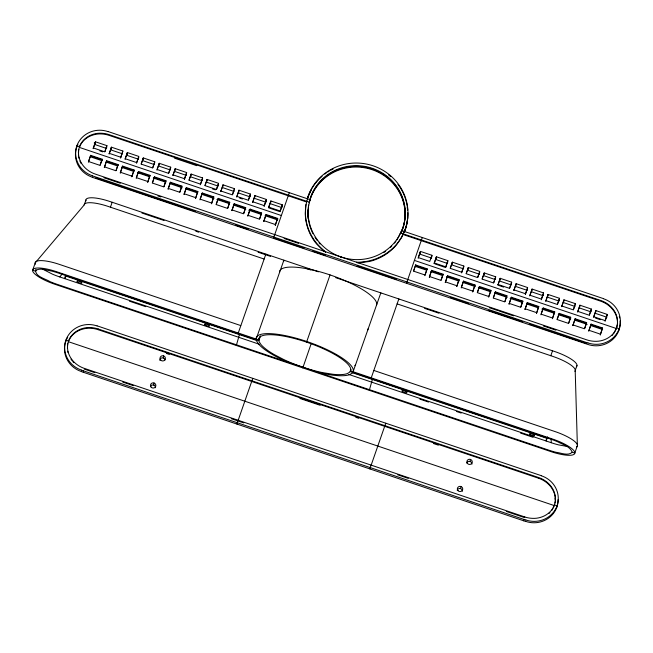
<?xml version="1.0" encoding="UTF-8"?>
<svg xmlns="http://www.w3.org/2000/svg" width="653" height="653" viewBox="0 0 653 653"><rect width="100%" height="100%" fill="white"/><g stroke="black" fill="none" stroke-linecap="round" stroke-linejoin="round"><path stroke-width="0.98" d="M67.422 348.457L67.626 345.013M67.52 346.384C67.226 353.763 71.463 360.758 77.421 364.888A26.487 25.573 8.3 0 0 84.368 368.398L524.726 516.931A26.487 25.573 8.3 0 0 532.407 518.351C541.517 518.874 551.328 513.846 554.405 504.891L556.968 505.757L556.764 507.152M555.328 500.231C555.621 492.844 551.393 485.848 545.435 481.718A26.487 25.573 8.3 0 0 538.488 478.208L98.121 329.675A26.487 25.573 8.3 0 0 90.441 328.255C81.331 327.733 71.528 332.769 68.443 341.715L554.307 505.593L555.115 502.255M617.444 323.17C618.179 315.562 613.763 308.216 607.649 303.963A26.487 25.573 8.3 0 0 600.703 300.453L400.656 232.982L400.558 233.676M308.085 209.817L307.996 213.915A48.632 46.959 8.3 0 0 308.918 222.061M78.393 152.769L78.801 149.349M78.597 150.704L78.491 155.536M555.221 501.602C556.503 493.57 552.063 485.514 545.533 481.024A26.487 25.573 8.3 0 0 538.586 477.514L98.228 328.981A26.487 25.573 8.3 0 0 90.547 327.561C80.295 326.867 69.177 333.626 67.732 344.351M617.338 324.541L617.542 322.476M308.543 205.744L307.889 214.608A48.632 46.959 8.3 0 0 308.175 218.706M76.752 147.243L76.956 145.848L79.511 146.713L79.413 147.407L281.427 215.547M88.4 162.197L90.669 155.341L102.154 159.218L100.227 165.111M90.898 155.504L90.694 156.891L102.26 160.793M104.937 151.7L106.921 145.66L95.436 141.791L93.167 148.647L95.33 142.485M65.782 341.552L65.986 340.156L68.541 341.021L68.443 341.715M106.717 147.056L106.512 148.451L95.028 144.574L95.436 141.791M106.619 160.72L104.349 167.576L106.619 160.72L118.103 164.589L116.169 170.49M122.87 151.039L120.601 157.895L122.87 151.039L111.377 147.17L109.116 154.026L111.279 147.864M111.377 147.17L110.977 149.953L122.462 153.83M83.298 372.259L83.494 370.871M122.56 166.099L120.291 172.955L122.56 166.099L134.053 169.968L133.081 173.135M98.121 329.675L98.228 328.981M127.327 152.549L125.164 158.703L136.648 162.581L138.811 156.418L127.327 152.549L126.919 155.332L138.412 159.201L138.714 157.12L137.701 159.993M134.053 169.968L131.784 176.824L132.796 173.951M136.24 178.334L138.509 171.478L149.994 175.347L147.725 182.203L149.994 175.347M143.276 157.92L142.868 160.711L154.353 164.58L154.761 161.797L143.276 157.92L141.105 164.083L152.598 167.96L154.761 161.797M152.524 182.75L154.459 176.857L165.944 180.726L163.985 186.709M170.4 169.266L170.711 167.176L159.226 163.299L158.818 166.091L170.302 169.96M170.4 182.236L168.139 189.092L170.4 182.236L181.893 186.105L179.934 192.088M186.652 172.555L184.391 179.412L186.652 172.555L175.167 168.678L172.898 175.535L175.069 169.38M175.167 168.678L174.759 171.47L186.252 175.339L186.456 173.951M153.741 385.082L154.043 382.993M186.35 187.615L184.081 194.472L186.35 187.615L197.835 191.484L195.573 198.341L197.835 191.484M163.266 357.975L163.577 355.885M202.299 180.024L202.601 177.934L191.117 174.057L190.709 176.849L202.193 180.718M202.601 177.934L200.332 184.791L202.503 178.628M200.03 199.851L202.299 192.994L213.784 196.863L211.515 203.72L213.784 196.863M207.066 179.436L204.895 185.599L216.388 189.476L218.551 183.313L207.066 179.436L206.658 182.228L218.143 186.097L218.445 184.007L216.592 189.288M216.314 204.267L218.249 198.373L229.734 202.242L227.775 208.217M232.541 194.667L234.5 188.693L223.008 184.815L220.747 191.672L222.91 185.517M223.008 184.815L222.608 187.607L234.092 191.476M234.19 203.752L231.921 210.609L234.19 203.752L245.683 207.621L243.724 213.596M250.14 196.161L250.442 194.072L238.957 190.194L236.688 197.051L238.859 190.896M238.957 190.194L238.549 192.986L250.042 196.855M250.14 209.131L247.871 215.988L250.14 209.131L261.624 213L259.698 218.902M254.907 195.573L254.499 198.365L265.983 202.234L266.391 199.451L254.907 195.573L252.638 202.43L254.801 196.275M236.313 345.494L239.422 334.614M238.035 333.65L265.869 254.107M266.391 199.451L264.122 206.307L266.293 200.144M266.089 214.502L263.82 221.359L266.089 214.502L277.574 218.38L275.305 225.236L277.574 218.38M236.99 424.099L238.059 420.246L237.953 420.94L231.252 418.679M282.031 206.919L282.341 204.83L270.856 200.953L270.448 203.744L281.933 207.613M273.534 238.418L274.603 234.566M277.803 218.543L277.598 219.93L265.077 215.71M306.665 201.279L306.559 201.973L109.1 135.375A26.487 25.573 8.3 0 0 101.411 133.947C92.302 133.432 82.498 138.46 79.413 147.407M309.138 202.846L309.244 202.144L109.198 134.673A26.487 25.573 8.3 0 0 101.517 133.253C91.265 132.567 80.148 139.318 78.703 150.043M309.8 200.308L309.897 199.614L108.08 131.539M302.796 367.917L311.252 343.462M306.559 342.148A48.632 12.448 19.4 0 0 258.702 339.16L259.078 341.568L260.849 344.384A48.632 12.448 19.4 0 0 273.738 354.31L283.614 359.485A48.632 12.448 19.4 0 0 322.525 372.602L332.916 374.267A48.632 12.448 19.4 0 0 347.355 373.557L349.739 372.153L350.759 370.21A48.632 12.448 19.4 0 0 306.559 342.148L330.051 274.921A51.334 13.142 19.4 0 1 376.708 304.543L376.495 305.204M325.553 252.474L325.651 251.78L324.598 251.021A51.334 49.563 8.3 0 1 305.979 204.626M340.988 257.682L341.086 256.988A48.632 46.959 8.3 0 1 308.649 205.05M369.288 390.339L372.39 379.466M371.01 378.503L398.836 298.96L398.738 299.654M401.636 231.284L401.734 230.591L603.552 298.658M357.73 262.93L368.839 261.567A38.315 36.992 8.3 0 0 377.23 258.882L379.295 258.025A51.334 49.563 8.3 0 0 396.608 244.744L401.571 237.602L403.236 233.847M404.289 231.448L404.191 232.15L405.17 229.717A51.334 49.563 8.3 0 0 407.872 212.723M369.965 468.952L371.035 465.091M406.509 283.271L422.303 237.529M413.7 270.93L415.659 264.955L427.152 268.832L424.883 275.688M415.896 265.118L415.692 266.514L426.287 270.081M431.609 257.372L431.911 255.282L420.426 251.405L420.018 254.188L431.511 258.066M431.609 270.334L429.339 277.19L431.609 270.334L443.093 274.211L441.167 280.104M435.061 263.959L445.591 267.518L447.762 261.355L447.86 260.661L436.375 256.784L434.106 263.641L436.269 257.478M436.375 256.784L435.967 259.567L447.452 263.445L447.656 262.049M445.591 267.518L447.86 260.661M447.558 275.713L445.289 282.569L447.558 275.713L459.043 279.59L456.774 286.447L459.043 279.59M463.499 268.122L463.81 266.032L452.325 262.163L451.917 264.947L463.401 268.824M463.81 266.032L461.54 272.889L463.703 266.734M461.238 287.949L463.499 281.092L474.992 284.969L472.723 291.826L474.992 284.969M468.266 267.542L466.103 273.697L477.588 277.574L479.759 271.411L468.266 267.542L467.866 270.326L479.351 274.203L479.653 272.113L477.776 277.452M477.49 292.446L479.449 286.471L490.934 290.348L488.673 297.205M494.925 279.411L495.7 276.79L484.216 272.921L483.808 275.705L495.292 279.582M460.602 488.583L460.904 486.493M470.136 461.475L470.438 459.385M493.439 297.825L495.398 291.85L506.883 295.727L504.957 301.621M511.348 284.259L511.65 282.169L500.165 278.3L497.896 285.157L500.059 278.994M500.165 278.3L499.757 281.084L511.242 284.961M511.348 297.229L509.079 304.086L511.348 297.229L522.833 301.106L520.898 307M516.107 283.68L515.707 286.463L527.191 290.34L527.6 287.549L516.107 283.68L513.846 290.536L516.009 284.373M527.6 287.549L525.33 294.405L527.493 288.251M527.289 302.608L525.028 309.465L527.289 302.608L538.782 306.486L536.513 313.342L538.782 306.486M543.239 295.017L543.541 292.928L532.056 289.059L531.648 291.842L543.141 295.719M540.97 314.844L543.239 307.987L554.724 311.865L552.454 318.721M548.006 294.438L547.598 297.221L559.082 301.098L559.49 298.307L548.006 294.438L545.737 301.294L547.9 295.132M523.657 520.792L523.861 519.396M524.726 516.931L524.62 517.625L506.328 511.454M559.082 314.06L559.188 313.367L570.673 317.236L570.575 317.938L559.082 314.06L557.254 319.26M573.456 309.726L575.44 303.686L563.955 299.817L561.686 306.673L563.849 300.511M563.955 299.817L563.547 302.6L575.032 306.477M538.488 478.208L538.586 477.506M575.13 318.746L572.869 325.602L575.13 318.746L586.623 322.615L585.651 325.782M579.897 305.196L579.489 307.979L590.981 311.856L591.389 309.065L579.897 305.196L577.627 312.052L579.799 305.89M554.307 505.593L554.405 504.891M591.079 324.125L588.81 330.981L591.079 324.125L602.564 327.994L600.303 334.85L602.564 327.994M605.062 321.3L607.331 314.444L595.846 310.575L595.438 313.358L606.923 317.227M618.881 330.091L619.085 328.704L616.522 327.839C613.436 336.785 603.633 341.821 594.524 341.299A26.487 25.573 8.3 0 1 586.843 339.878L95.338 174.098A26.487 25.573 8.3 0 1 88.392 170.588C82.809 166.695 78.727 160.352 78.491 153.455M67.528 345.706L67.83 343.658M555.017 502.957L555.328 500.9M617.436 323.847L616.424 328.532L613.853 333.373M308.445 206.438L310.657 197.108A48.632 46.959 8.3 0 1 372.275 168.286A48.632 46.959 8.3 0 1 402.713 228.158L399.301 235.627A48.632 46.959 8.3 0 1 341.086 256.988M617.232 325.202L616.424 328.532L414.402 260.4M307.49 198.61L307.996 196.945A51.334 49.563 8.3 0 1 311.595 189.068M309.367 201.728L310.55 197.81A48.632 46.959 8.3 0 1 372.177 168.98A48.632 46.959 8.3 0 1 402.607 228.86L397.008 239.806M35.858 269.232C34.095 276.423 45.212 278.562 49.873 281.565A26.487 6.783 19.4 0 0 57.146 284.333L548.651 450.105A26.487 6.783 19.4 0 0 556.013 452.284C560.968 452.831 568.216 456.259 572.216 452.211C570.061 446.35 562.592 444.505 557.548 441.73A26.487 6.783 19.4 0 0 550.275 438.963L350.237 371.492L350.906 369.582M90.669 155.341L88.506 161.503L99.991 165.372L102.154 159.218M85.951 199.998L84.213 204.928L35.246 262.832L32.65 270.22L35.205 271.085C39.213 267.036 46.461 270.456 51.416 271.011A26.487 6.783 19.4 0 1 58.77 273.191L258.817 340.662L260.498 335.879M106.921 145.66L104.758 151.823L93.265 147.945M65.724 276.203L64.859 278.66L65.267 275.876L256.751 340.466M118.103 164.589L115.932 170.751L104.447 166.874M125.058 159.405L127.229 153.243M110.439 207.197L112.169 202.267M136.55 163.274L137.416 160.809M138.509 171.478L136.346 177.632L147.831 181.51M141.293 163.96L143.17 158.622M152.802 167.772L154.353 163.372M154.459 176.857L152.288 183.011L163.781 186.889L165.944 180.726M159.226 163.299L157.055 169.462L168.539 173.339L170.711 167.176M156.957 170.155L159.12 164.001M168.752 173.151L170.604 167.87M181.893 186.105L179.722 192.268L168.237 188.391M191.117 174.057L188.954 180.22L200.438 184.097M189.141 180.097L191.019 174.759M202.299 192.994L200.128 199.149L211.621 203.026M205.083 185.476L206.96 180.138M218.249 198.373L216.078 204.528L227.562 208.405L229.734 202.242M234.5 188.693L232.329 194.855L220.845 190.978M245.683 207.621L243.512 213.784L232.027 209.907M250.442 194.072L248.279 200.234L236.794 196.357M248.483 200.047L250.344 194.765M261.624 213L259.461 219.163L247.977 215.286M270.856 200.953L268.685 207.115L280.17 210.992L282.341 204.83M270.75 201.655L268.587 207.809L279.117 211.36M280.072 211.686L282.235 205.524M289.328 192.676L274.497 235.26M256.49 338.083L283.875 260.18L283.965 260.939M259.714 337.021L258.71 339.895L56.893 271.819A24.512 6.277 19.4 0 0 32.536 270.187A24.512 6.277 19.4 0 0 55.064 284.333L550.528 451.476A24.512 6.277 19.4 0 0 574.885 453.109A24.512 6.277 19.4 0 0 552.356 438.963L350.547 370.863M252.784 378.356L237.953 420.94M367.508 330.557L368.178 328.655M353.102 371.728L380.83 292.879L380.536 293.515M415.659 264.955L413.496 271.117L424.981 274.986L427.152 268.832M420.426 251.405L418.263 257.568L429.747 261.437L431.911 255.282M418.157 258.262L420.328 252.099M430.8 258.849L431.813 255.976M385.76 423.209L371.263 464.854M443.093 274.211L440.93 280.366L429.445 276.497M452.325 262.163L450.154 268.326L461.638 272.195M450.366 268.138L452.219 262.857M463.499 281.092L461.336 287.255L472.821 291.124M466.307 273.517L468.168 268.236M479.449 286.471L477.286 292.634L488.77 296.503L490.934 290.348M484.216 272.921L482.053 279.076L493.537 282.953L495.7 276.79M482.257 278.896L484.118 273.615M493.725 282.831L494.59 280.366M495.398 291.85L493.235 298.013L504.72 301.882L506.883 295.727M511.65 282.169L509.487 288.332L497.994 284.455M509.675 288.21L511.552 282.871M522.833 301.106L520.661 307.261L509.177 303.392M532.056 289.059L529.893 295.213L541.378 299.09L543.541 292.928M529.787 295.915L531.958 289.752M541.28 299.784L543.443 293.63M543.239 307.987L541.076 314.15L552.56 318.019L554.724 311.865M559.49 298.307L557.327 304.469L545.835 300.592M557.515 304.347L559.392 299.009M559.188 313.367L557.017 319.529L568.51 323.398L570.673 317.236M550.797 355.722L552.536 350.8M575.44 303.686L573.269 309.849L561.784 305.971M568.739 323.137L570.281 318.754M586.623 322.615L584.451 328.777L572.967 324.9M591.389 309.065L589.218 315.228L577.734 311.35M584.688 328.516L585.366 326.598M589.406 315.105L591.283 309.767M547.581 436.881L546.137 440.995L546.545 438.204L352.171 372.643M595.846 310.575L593.683 316.729L605.168 320.607L607.331 314.444M593.577 317.431L595.748 311.269M576.925 365.598L575.195 370.529L577.374 445.681L574.779 453.076L572.216 452.211M404.411 232.035L405.064 230.419A51.334 49.563 8.3 0 0 407.668 217.743M553.205 508.099L553.94 506.426M551.736 510.434L552.52 509.291M354.84 365.729L355.412 364.97M394.502 243.087L395.881 241.275M42.918 269.273L52.477 274.178A26.487 6.783 19.4 0 0 59.75 276.937L62.362 273.852M612.041 335.495L612.987 334.467M548.895 513.519L549.924 512.548M356.522 262.196L357.828 262.237A51.334 49.563 8.3 0 0 401.677 236.9L405.268 229.023A51.334 49.563 8.3 0 0 373.149 165.821A51.334 49.563 8.3 0 0 308.094 196.251L305.873 205.32L305.294 213.947A51.334 49.563 8.3 0 0 310.583 234.851L311.669 236.77A38.315 36.992 8.3 0 0 316.599 243.944L324.492 251.723M567.579 446.513L558.609 444.889A26.487 6.783 19.4 0 1 551.254 442.718L348.865 374.455M318.338 372.422L329.218 374.634A38.315 9.811 19.4 0 0 336.083 375.491L337.723 375.63A51.334 13.142 19.4 0 0 349.722 374.61L352.245 373.116L353.314 371.067A51.334 13.142 19.4 0 0 306.657 341.446A51.334 13.142 19.4 0 0 256.139 338.295L256.547 340.842L258.408 343.813A51.334 13.142 19.4 0 0 269.012 352.449L270.53 353.379A38.315 9.811 19.4 0 0 276.986 357.02L287.467 362.015M403.138 234.549L600.605 301.147A26.487 25.573 8.3 0 1 607.551 304.665C613.126 308.551 617.207 314.893 617.444 321.79M174.58 158.189L196.765 165.674M109.214 153.324L120.699 157.202M173.004 174.841L184.489 178.718M252.735 201.736L264.228 205.613M434.212 262.947L445.697 266.816M513.944 289.834L525.428 293.711M99.868 150.9L102.741 151.871M212.454 188.88L215.327 189.843M239.561 198.022L242.434 198.994M498.851 285.475L503.643 287.091M595.495 318.076L600.278 319.684M90.563 156.034L102.056 159.912M106.512 161.413L117.997 165.291M122.462 166.793L133.947 170.67M138.412 172.172L149.896 176.049M154.353 177.551L165.846 181.428M170.302 182.93L181.787 186.807M186.252 188.309L197.737 192.186M202.193 193.688L213.686 197.565M218.143 199.067L229.627 202.944M234.092 204.446L245.577 208.323M250.042 209.825L261.526 213.694M265.983 215.204L277.468 219.073M415.561 265.657L427.046 269.526M431.511 271.028L442.995 274.905M447.452 276.407L458.945 280.284M463.401 281.786L474.886 285.663M479.351 287.165L490.836 291.042M495.292 292.544L506.785 296.421M511.242 297.923L522.726 301.8M527.191 303.302L538.676 307.179M543.141 308.681L554.626 312.558M575.032 319.439L586.516 323.317M590.981 324.819L602.466 328.696M106.112 162.091L117.671 165.993M121.523 167.29L134.053 171.519M137.905 172.816L149.464 176.718M153.316 178.016L165.846 182.236M169.698 183.542L182.22 187.762M186.072 189.06L197.639 192.962M201.491 194.259L214.013 198.488M216.902 199.459L229.432 203.687M233.284 204.985L245.806 209.213M248.695 210.184L261.224 214.413M431.102 271.713L442.669 275.607M446.521 276.905L459.043 281.133M462.895 282.431L475.425 286.659M478.314 287.63L490.836 291.858M494.688 293.156L507.218 297.384M510.107 298.356L522.629 302.584M526.481 303.882L538.048 307.775M541.9 309.081L554.421 313.301M558.274 314.607L570.804 318.827M574.656 320.125L587.178 324.353M591.03 325.651L602.597 329.553M120.397 172.253L131.882 176.13M184.187 193.77L195.671 197.647M263.918 220.665L275.411 224.542M445.387 281.876L456.88 285.745M525.126 308.771L536.611 312.64M588.916 330.279L600.401 334.156M103.917 177.722L120.315 183.256M157.928 195.941L160.826 196.92M284.128 238.508L298.584 243.381M489.334 307.718L498.002 310.64M498.965 310.967L513.429 315.848M543.337 325.937L555.874 330.165M92.489 175.894L587.953 343.013M95.795 177.91L183.566 207.507M184.53 207.834L195.125 211.409M235.57 225.048L248.091 229.276M274.089 238.043L303.955 248.116M312.624 251.038L325.145 255.266M356.979 266L396.469 279.321M450.407 297.515L468.699 303.686M488.926 310.51L497.594 313.432M498.557 313.758L522.669 321.888M529.428 324.166L586.329 343.356M92.285 177.29L587.749 344.4A24.512 23.663 8.3 0 0 618.987 330.132A24.512 23.663 8.3 0 0 620.121 321.007M318.435 271.836L110.194 201.597A24.512 6.277 19.4 0 0 85.837 199.957A24.512 6.277 19.4 0 0 85.951 200.863M335.715 277.664L554.511 351.461A24.512 6.277 19.4 0 1 577.04 365.639A24.512 6.277 19.4 0 1 576.362 366.7M141.921 213.033L164.074 220.502M195.818 231.211L198.692 232.182M258.098 252.213L264.808 254.482M265.763 254.801L270.53 256.409M306.175 268.432L311.008 270.064M424.613 308.379L438.979 313.228M264.13 259.037L108.455 206.528A24.512 6.277 19.4 0 0 84.106 204.887M397.106 303.882L552.781 356.391A24.512 6.277 19.4 0 1 575.309 370.569M240.737 325.561L59.496 264.432A24.512 6.277 19.4 0 0 35.14 262.792A24.512 6.277 19.4 0 0 35.458 264.187M373.712 370.414L554.96 431.543A24.512 6.277 19.4 0 1 577.489 445.721A24.512 6.277 19.4 0 1 576.395 447.06M59.75 276.937L259.241 344.221M129.49 301.196L145.774 306.681M419.895 399.146L428.539 402.06M456.382 411.447L461.189 413.071M520.572 433.102L533.019 437.298M97.109 325.847L541.435 475.71M166.401 353.436L169.29 354.408M299.898 398.461L320.133 405.284M355.787 417.316L358.677 418.287M433.559 443.542L438.351 445.158M84.261 369.1L94.856 372.675M122.78 382.095L133.375 385.67M238.916 421.267L243.74 422.891M397.759 474.837L408.296 478.396M81.519 370.202L525.836 520.066M81.315 371.59L525.632 521.461M72.793 361.517L73.813 362.619M318.999 242.687L320.06 243.977M70.981 359.15L71.846 360.358M315.048 237.325L317.407 240.761M81.176 163.593L79.895 160.997M94.261 142.925L95.028 144.574M78.695 156.916L78.997 158.295M67.724 351.224L68.026 352.596M555.123 498.157L555.23 499.545M551.132 438.653L551.254 442.718M279.549 272.505L279.533 271.77A51.334 13.142 19.4 0 1 330.051 274.921M525.877 519.968A24.512 23.663 8.3 0 0 557.074 505.797A24.512 23.663 8.3 0 0 541.402 475.808M525.673 521.363A24.512 23.663 8.3 0 0 556.878 507.193A24.512 23.663 8.3 0 0 558.078 499.602M81.552 370.104A24.512 23.663 8.3 0 1 65.871 340.115A24.512 23.663 8.3 0 1 97.077 325.945M81.347 371.5A24.512 23.663 8.3 0 1 65.431 342.245M65.667 341.511A24.512 23.663 8.3 0 1 67.692 337.34M466.707 463.075A2.702 2.612 8.3 0 1 471.964 464.136M457.182 490.183A2.702 2.612 8.3 0 1 462.43 491.244M159.707 360.244A2.702 2.612 8.3 0 1 165.054 359.958M150.623 386.07A2.702 2.612 8.3 0 1 155.569 387.735M575.285 370.716A24.512 6.277 19.4 0 1 574.934 371.459M391.71 246.148A48.632 46.959 8.3 0 1 390.51 247.299M385.343 251.487A48.632 46.959 8.3 0 1 383.956 252.425M313.007 233.717A48.632 46.959 8.3 0 1 311.612 230.713M311.293 229.946A48.632 46.959 8.3 0 1 309.93 226.052M309.702 225.261A48.632 46.959 8.3 0 1 309.098 222.869M312.028 188.317A51.334 49.563 8.3 0 1 322.068 176.302M324.802 174.09A51.334 49.563 8.3 0 1 326.222 173.053M327.684 172.074A51.334 49.563 8.3 0 1 329.185 171.135M330.712 170.253A51.334 49.563 8.3 0 1 333.071 169.021M388.666 174.947A51.334 49.563 8.3 0 1 390.723 176.645M397.938 184.383A51.334 49.563 8.3 0 1 402.175 191.043M402.575 191.819A51.334 49.563 8.3 0 1 404.387 195.794M404.697 196.602A51.334 49.563 8.3 0 1 405.562 199.075M405.823 199.908A51.334 49.563 8.3 0 1 407.741 210.127M307.889 197.639A51.334 49.563 8.3 0 1 309.163 194.414M309.514 193.623A51.334 49.563 8.3 0 1 311.065 190.521M407.243 207.376A51.334 49.563 8.3 0 1 407.472 209.099M309.269 202.43A48.632 46.959 8.3 0 1 369.647 168.923A48.632 46.959 8.3 0 1 402.77 228.779M402.509 229.554A48.632 46.959 8.3 0 1 400.975 233.358M619.289 316.444A24.512 23.663 8.3 0 1 619.673 317.946M603.519 298.756A24.512 23.663 8.3 0 1 619.191 328.737A24.512 23.663 8.3 0 1 587.986 342.915M77.895 144.378A24.512 23.663 8.3 0 0 76.638 147.203A24.512 23.663 8.3 0 0 92.318 177.192M108.047 131.637A24.512 23.663 8.3 0 0 76.842 145.807A24.512 23.663 8.3 0 0 92.522 175.796M467.54 463.557A2.702 2.612 8.3 0 0 472.127 462.716A2.702 2.612 8.3 0 0 469.042 459.288A2.702 2.612 8.3 0 0 467.54 463.557M458.014 490.656A2.702 2.612 8.3 0 0 462.602 489.815A2.702 2.612 8.3 0 0 459.516 486.387A2.702 2.612 8.3 0 0 458.014 490.656M151.145 387.156A2.702 2.612 8.3 0 0 155.732 386.315A2.702 2.612 8.3 0 0 152.647 382.887A2.702 2.612 8.3 0 0 151.145 387.156M160.679 360.056A2.702 2.612 8.3 0 0 165.266 359.215A2.702 2.612 8.3 0 0 162.181 355.787A2.702 2.612 8.3 0 0 160.679 360.056M530.105 434.645A2.702 0.694 19.4 0 0 534.432 435.78A2.702 0.694 19.4 0 0 531.42 433.87A2.702 0.694 19.4 0 0 530.105 434.645M77.536 281.998A2.702 0.694 19.4 0 0 81.862 283.133A2.702 0.694 19.4 0 0 78.85 281.223A2.702 0.694 19.4 0 0 77.536 281.998M205.115 325.023A2.702 0.694 19.4 0 0 209.433 326.157A2.702 0.694 19.4 0 0 206.43 324.247A2.702 0.694 19.4 0 0 205.115 325.023M402.534 391.612A2.702 0.694 19.4 0 0 406.852 392.739A2.702 0.694 19.4 0 0 403.848 390.837A2.702 0.694 19.4 0 0 402.534 391.612"/></g></svg>
